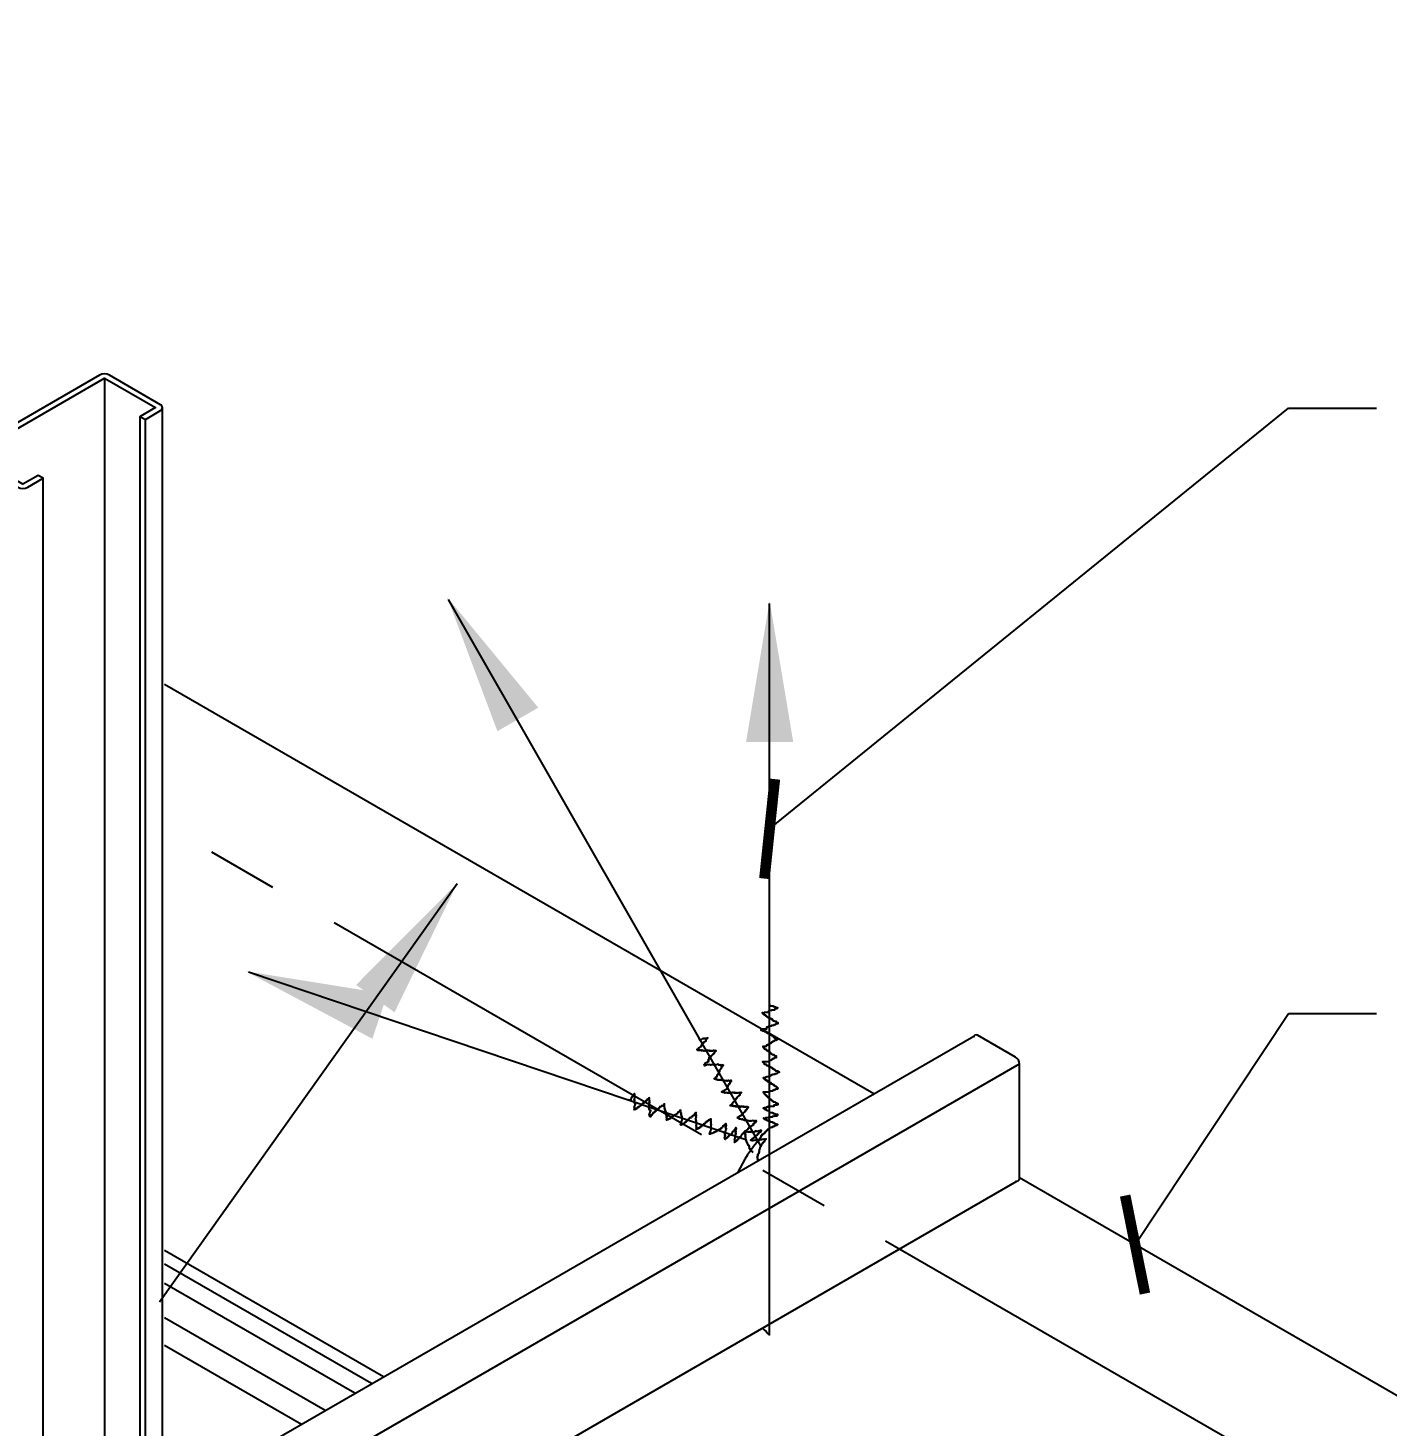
# Model space of a CAD drawing. Header units: inches. Extents: x -16404 to 14624, y -1591 to 16152.
# Drawn here: x -15596.8 to -15539.1, y 2068.2 to 2127.6 of the extents above; entities that cross this region are included whole.
import ezdxf
from ezdxf import colors
from ezdxf.entities.mleader import LeaderData, LeaderLine
from ezdxf.math import Vec2, Vec3

# ---------------------------------------------------------------- set-up
doc = ezdxf.new("R2010")
doc.units = ezdxf.units.IN
doc.header["$LTSCALE"] = 24
doc.header["$MEASUREMENT"] = 0
doc.linetypes.add('CENTER2', pattern=[1.125, 0.75, -0.125, 0.125, -0.125])
doc.layers.get('0').update_dxf_attribs({"linetype": 'CONTINUOUS'})
doc.layers.add('DESIGNER COMMENTS', color=221, linetype='CONTINUOUS', plot=False)
for name, color, linetype in [('S-ANNO-DIMS', 2, 'CONTINUOUS'), ('S-ANNO-NOTE', 4, 'CONTINUOUS'), ('S-ARCH', 1, 'CONTINUOUS'), ('S-GRID', 1, 'CENTER2')]:
    doc.layers.add(name, color=color, linetype=linetype)
doc.styles.add('Arial', font='arial.ttf', dxfattribs={"width": 0.85})
doc.styles.add('ROMANS', font='romans.shx', dxfattribs={"width": 0.85})
doc.dimstyles.new('DIM-24', dxfattribs={"dimscale": 24, "dimtxt": 0.09375, "dimasz": 0.109375, "dimexe": 0.0625, "dimexo": 0.0625, "dimgap": 0.0625, "dimtad": 1, "dimdec": 4, "dimzin": 11, "dimdsep": 46, "dimlunit": 4, "dimtxsty": 'Arial', "dimblk": 'ARCHTICK', "dimcen": 0.125, "dimclrd": 256, "dimclre": 256, "dimclrt": 4, "dimadec": 0, "dimazin": 0, "dimtfac": 0.75, "dimtdec": 4, "dimtofl": 0, "dimtmove": 0, "dimatfit": 3, "dimldrblk": 'ARCHTICK', "dimfxl": 1, "dimfrac": 1, "dimtolj": 1, "dimtzin": 11, "dimarcsym": 0})

# ---------------------------------------------------------------- blocks, each defined once
blk = doc.blocks.new('ST-ARROW')
blk.add_solid([(-1, -0.1667), (-1, 0.1667), (0, 0)])
blk = doc.blocks.new('_ARCHTICK')
at = {"color": 0, "linetype": 'ByBlock', "const_width": 0.15}
blk.add_lwpolyline([(-0.5, -0.5), (0.5, 0.5)], dxfattribs=at)
blk = doc.blocks.new('A$C37e3ed70')
at = {"layer": 'S-ANNO-NOTE'}
ml = blk.add_multileader_mtext('Standard', dxfattribs=at)
ml.set_content('\\A1;SHEATHING w/ E.N. PER PLAN', color=256, style='ROMANS')
ml.set_leader_properties(color=2)
ml.build(insert=Vec2(0, 0))
ml.multileader.update_dxf_attribs({"dogleg_length": 0.36, "arrow_head_size": 1.312, "scale": 12})
ctx = ml.context
ctx.base_point, ctx.scale, ctx.char_height, ctx.arrow_head_size, ctx.landing_gap_size, ctx.plane_origin = Vec3(-15401.851, 2126.788), 12, 1.125, 1.312, 0.75, Vec3(-15335.347, 2420.547)
ctx.text_align_type = 2
notes = []
notes.append((ctx, [(0, (1, 1, 0), (-15384.826, 2126.788), (-1, 0), 1.5, [(0, [(-15375.117, 2113.012)], 0, [])])]))
ctx.mtext.insert, ctx.mtext.width, ctx.mtext.alignment, ctx.mtext.flow_direction = Vec3(-15387.076, 2127.35), 15.83632, 3, 5
ml = blk.add_multileader_mtext('Standard', dxfattribs=at)
ml.set_content('\\A1;BEAM/JOIST PER PLAN', color=256, style='ROMANS')
ml.set_leader_properties(color=2)
ml.build(insert=Vec2(0, 0))
ml.multileader.update_dxf_attribs({"dogleg_length": 0.36, "arrow_head_size": 1.312, "scale": 12})
ctx = ml.context
ctx.base_point, ctx.scale, ctx.char_height, ctx.arrow_head_size, ctx.landing_gap_size, ctx.plane_origin = Vec3(-15399.711, 2119.734), 12, 1.125, 1.312, 0.75, Vec3(-15335.347, 2404.985)
ctx.text_align_type = 2
notes.append((ctx, [(0, (1, 1, 0), (-15384.826, 2119.734), (-1, 0), 1.5, [(0, [(-15378.617, 2112.387)], 0, [])])]))
ctx.mtext.insert, ctx.mtext.width, ctx.mtext.alignment, ctx.mtext.flow_direction = Vec3(-15387.076, 2120.296), 15.33958, 3, 5
ml = blk.add_multileader_mtext('Standard', dxfattribs=at)
ml.set_content('\\A1;{\\H0.7x;\\S1#4;\\H1.42857x;"%%C SCREW EYE w/ FULL THREAD EMBDDED (1\\H0.7x;\\S1#4;\\H1.42857x;" MIN.), INSTALL IN DIRECTION OF WIRE}', color=256, style='ROMANS')
ml.set_leader_properties(color=2)
ml.build(insert=Vec2(0, 0))
ml.multileader.update_dxf_attribs({"dogleg_length": 0.36, "arrow_head_size": 1.312, "scale": 12})
ctx = ml.context
ctx.base_point, ctx.scale, ctx.char_height, ctx.arrow_head_size, ctx.landing_gap_size, ctx.plane_origin = Vec3(-15402.852, 2099.016), 12, 1.125, 1.312, 0.75, Vec3(-15337.104, 2385.821)
ctx.text_align_type = 2
notes.append((ctx, [(0, (1, 1, 0), (-15382.912, 2099.016), (-1, 0), 1.5, [(0, [(-15377.347, 2109.112)], 0, [])])]))
ctx.mtext.insert, ctx.mtext.width, ctx.mtext.alignment, ctx.mtext.flow_direction = Vec3(-15385.162, 2099.579), 18.58769, 3, 5
ml = blk.add_multileader_mtext('Standard', dxfattribs=at)
ml.set_content('\\A1;BRACING WIRE', color=256, style='ROMANS')
ml.set_leader_properties(color=2)
ml.build(insert=Vec2(0, 0))
ml.multileader.update_dxf_attribs({"dogleg_length": 0.36, "arrow_head_size": 1.312, "scale": 12})
ctx = ml.context
ctx.base_point, ctx.scale, ctx.char_height, ctx.arrow_head_size, ctx.landing_gap_size, ctx.plane_origin = Vec3(-15395.885, 2087.346), 12, 1.125, 1.312, 0.75, Vec3(-15337.104, 2374.964)
ctx.text_align_type = 2
notes.append((ctx, [(0, (1, 1, 0), (-15382.912, 2087.346), (-1, 0), 1.5, [(0, [(-15371.966, 2103.85)], 0, [])])]))
ctx.mtext.insert, ctx.mtext.width, ctx.mtext.alignment, ctx.mtext.flow_direction = Vec3(-15385.162, 2087.909), 21.80706, 3, 5
ml = blk.add_multileader_mtext('Standard', dxfattribs=at)
ml.set_content('\\A1;{\\H0.7x;\\S1#4;\\H1.42857x;"%%C SCREW EYE w/ FULL THREAD EMBDDED (1\\H0.7x;\\S1#4;\\H1.42857x;" MIN.), INSTALL IN DIRECTION OF WIRE}', color=256, style='ROMANS')
ml.set_leader_properties(color=2)
ml.build(insert=Vec2(0, 0))
ml.multileader.update_dxf_attribs({"dogleg_length": 0.36, "arrow_head_size": 1.312, "scale": 12})
ctx = ml.context
ctx.base_point, ctx.scale, ctx.char_height, ctx.arrow_head_size, ctx.landing_gap_size, ctx.plane_origin = Vec3(-15357.095, 2097.728), 12, 1.125, 1.312, 0.75, Vec3(-15295.384, 2379.23)
ctx.text_align_type = 2
notes.append((ctx, [(0, (1, 1, 0), (-15337.156, 2097.728), (-1, 0), 1.5, [(0, [(-15331.603, 2104.224)], 0, [])])]))
ctx.mtext.insert, ctx.mtext.width, ctx.mtext.alignment, ctx.mtext.flow_direction = Vec3(-15339.406, 2098.29), 17.69108, 3, 5
ml = blk.add_multileader_mtext('Standard', dxfattribs=at)
ml.set_content('\\A1;HANGING WIRE', color=256, style='ROMANS')
ml.set_leader_properties(color=2)
ml.build(insert=Vec2(0, 0))
ml.multileader.update_dxf_attribs({"dogleg_length": 0.36, "arrow_head_size": 1.312, "scale": 12})
ctx = ml.context
ctx.base_point, ctx.scale, ctx.char_height, ctx.arrow_head_size, ctx.landing_gap_size, ctx.plane_origin = Vec3(-15350.219, 2088.588), 12, 1.125, 1.312, 0.75, Vec3(-15291.348, 2376.206)
ctx.text_align_type = 2
notes.append((ctx, [(0, (1, 1, 0), (-15337.156, 2088.588), (-1, 0), 1.5, [(0, [(-15331.258, 2097.481)], 0, [])])]))
ctx.mtext.insert, ctx.mtext.width, ctx.mtext.alignment, ctx.mtext.flow_direction = Vec3(-15339.406, 2089.15), 21.80706, 3, 5
for ctx, leaders in notes:
    for number, flags, end, landing, length, lines in leaders:
        leader = LeaderData()
        leader.index, (leader.has_last_leader_line, leader.has_dogleg_vector, leader.attachment_direction) = number, flags
        leader.last_leader_point, leader.dogleg_vector, leader.dogleg_length = Vec3(end), Vec3(landing), length
        for number, points, colour, breaks in lines:
            line = LeaderLine()
            line.index, line.vertices, line.color, line.breaks = number, Vec3.list(points), colors.encode_raw_color(colour), breaks
            leader.lines.append(line)
        ctx.leaders.append(leader)

msp = doc.modelspace()

# ---------------------------------------------------------------- linework, layer by layer
at = {"layer": 'S-ARCH'}
for p, q in [((-15593.53977, 2112.70273), (-15593.53977, 2056.16179)), ((-15592.02423, 2054.53679), (-15592.02423, 2111.07773)), ((-15591.80772, 2054.41179), (-15591.80772, 2110.95273)), ((-15591.08603, 2054.91179), (-15591.08603, 2111.45273)), ((-15596.13785, 2051.91179), (-15596.13785, 2108.45273)), ((-15560.90619, 2082.33403), (-15590.99077, 2099.70337)), ((-15591.08603, 2064.90968), (-15556.66022, 2084.78544)), ((-15554.88855, 2083.88756), (-15556.51235, 2084.82506)), ((-15591.08603, 2062.61393), (-15554.72617, 2083.60631)), ((-15554.72617, 2078.73131), (-15554.72617, 2083.60631)), ((-15591.08603, 2057.69318), (-15554.83442, 2078.62306)), ((-15519.00365, 2058.14159), (-15554.72617, 2078.76599)), ((-15581.71187, 2070.32186), (-15590.99077, 2075.67904)), ((-15582.21187, 2070.03319), (-15590.99077, 2075.10169)), ((-15582.91551, 2069.62694), (-15590.99077, 2074.28919)), ((-15584.18494, 2068.89403), (-15590.99077, 2072.82338)), ((-15590.99077, 2071.66868), (-15585.18494, 2068.31668))]:
    msp.add_line(p, q, dxfattribs=at)
at = {"layer": 'S-ARCH', "color": 2}
for p, q in [((-15565.69204, 2080.11946), (-15578.94822, 2103.3157)), ((-15565.32482, 2072.09475), (-15565.32482, 2103.14645)), ((-15591.2012, 2073.5066), (-15578.57582, 2091.26438)), ((-15566.32788, 2080.3852), (-15587.43523, 2087.4967))]:
    msp.add_line(p, q, dxfattribs=at)
at = {"layer": 'S-ARCH'}
msp.add_lwpolyline([(-15599.38544, 2109.57773, 0.57735027), (-15599.38544, 2109.32773), (-15597.22038, 2108.07773, 0.26794919), (-15596.78737, 2108.07773), (-15596.13785, 2108.45273), (-15596.35435, 2108.57773), (-15597.00387, 2108.20273), (-15599.16894, 2109.45273), (-15593.53977, 2112.70273), (-15591.37471, 2111.45273), (-15592.02423, 2111.07773), (-15591.80772, 2110.95273), (-15591.1582, 2111.32773, 0.57735027), (-15591.1582, 2111.57773), (-15593.32326, 2112.82773, 0.26794919), (-15593.75628, 2112.82773)], format="xyb", close=True, dxfattribs=at)
at = {"layer": 'S-ARCH', "color": 2}
for points in [[(-15565.74056, 2080.41834), (-15565.74056, 2080.44361), (-15565.71528, 2080.44361), (-15565.71528, 2080.49416), (-15565.69, 2080.49416), (-15565.69, 2080.56999), (-15565.63944, 2080.56999), (-15565.63944, 2080.62054), (-15565.58887, 2080.62054), (-15565.58887, 2080.64581), (-15565.53831, 2080.64581), (-15565.53831, 2080.67109), (-15565.51303, 2080.67109), (-15565.51303, 2080.72164), (-15565.48775, 2080.72164), (-15565.48775, 2080.74691), (-15565.46247, 2080.74691), (-15565.46247, 2080.77219), (-15565.43719, 2080.77219), (-15565.43719, 2080.79746), (-15565.41191, 2080.79746), (-15565.41191, 2080.82274), (-15565.38663, 2080.82274), (-15565.38663, 2080.84801), (-15565.33606, 2080.84801), (-15565.33606, 2080.87329), (-15565.31078, 2080.87329), (-15565.31078, 2080.89856), (-15565.26022, 2080.89856), (-15565.26022, 2080.92384), (-15565.20966, 2080.92384), (-15565.20966, 2080.94911), (-15565.13381, 2080.94911), (-15565.13381, 2080.97439), (-15565.08325, 2080.97439), (-15565.08325, 2080.99966), (-15565.00741, 2080.99966), (-15565.00741, 2081.02494), (-15564.98213, 2081.02494), (-15565.03269, 2081.02494), (-15565.03269, 2081.05021), (-15565.08325, 2081.05021), (-15565.08325, 2081.07549), (-15565.13381, 2081.07549), (-15565.13381, 2081.10076), (-15565.18438, 2081.10076), (-15565.18438, 2081.12604), (-15565.2855, 2081.12604), (-15565.2855, 2081.15132), (-15565.31078, 2081.15132), (-15565.31078, 2081.17659), (-15565.38663, 2081.17659), (-15565.38663, 2081.20187), (-15565.43719, 2081.20187), (-15565.43719, 2081.22714), (-15565.51303, 2081.22714), (-15565.51303, 2081.25242), (-15565.53831, 2081.25242), (-15565.53831, 2081.27769), (-15565.56359, 2081.27769), (-15565.56359, 2081.30297), (-15565.58887, 2081.30297), (-15565.48775, 2081.30297), (-15565.48775, 2081.32824), (-15565.36134, 2081.32824), (-15565.36134, 2081.35352), (-15565.20966, 2081.35352), (-15565.20966, 2081.37879), (-15565.13381, 2081.37879), (-15565.13381, 2081.40407), (-15565.00741, 2081.40407), (-15565.00741, 2081.42934), (-15564.98213, 2081.42934), (-15564.98213, 2081.45462), (-15565.08325, 2081.45462), (-15565.08325, 2081.47989), (-15565.1591, 2081.47989), (-15565.1591, 2081.50517), (-15565.18438, 2081.50517), (-15565.18438, 2081.53044), (-15565.33606, 2081.53044), (-15565.33606, 2081.60627), (-15565.41191, 2081.60627), (-15565.41191, 2081.63154), (-15565.46247, 2081.63154), (-15565.46247, 2081.65682), (-15565.51303, 2081.65682), (-15565.51303, 2081.68209), (-15565.53831, 2081.68209), (-15565.53831, 2081.70737), (-15565.58887, 2081.70737), (-15565.58887, 2081.73264), (-15565.53831, 2081.73264), (-15565.53831, 2081.75792), (-15565.43719, 2081.75792), (-15565.43719, 2081.78319), (-15565.38663, 2081.78319), (-15565.38663, 2081.80847), (-15565.13381, 2081.80847), (-15565.13381, 2081.85902), (-15565.00741, 2081.85902), (-15565.00741, 2081.88429), (-15564.95685, 2081.88429), (-15564.95685, 2081.90957), (-15565.00741, 2081.90957), (-15565.00741, 2081.93485), (-15565.05797, 2081.93485), (-15565.05797, 2081.96012), (-15565.08325, 2081.96012), (-15565.08325, 2081.9854), (-15565.1591, 2081.9854), (-15565.1591, 2082.01067), (-15565.18438, 2082.01067), (-15565.18438, 2082.03595), (-15565.23494, 2082.03595), (-15565.23494, 2082.06122), (-15565.26022, 2082.06122), (-15565.26022, 2082.0865), (-15565.2855, 2082.0865), (-15565.2855, 2082.11177), (-15565.33606, 2082.11177), (-15565.33606, 2082.16232), (-15565.38663, 2082.16232), (-15565.38663, 2082.1876), (-15565.41191, 2082.1876), (-15565.41191, 2082.21287), (-15565.43719, 2082.21287), (-15565.43719, 2082.26342), (-15565.48775, 2082.26342), (-15565.48775, 2082.2887), (-15565.51303, 2082.2887), (-15565.51303, 2082.31397), (-15565.53831, 2082.31397), (-15565.53831, 2082.36452), (-15565.56359, 2082.36452), (-15565.56359, 2082.3898), (-15565.58887, 2082.3898), (-15565.58887, 2082.41507), (-15565.33606, 2082.41507), (-15565.33606, 2082.44035), (-15565.2855, 2082.44035), (-15565.2855, 2082.46562), (-15565.18438, 2082.46562), (-15565.18438, 2082.4909), (-15565.13381, 2082.4909), (-15565.13381, 2082.51617), (-15565.05797, 2082.51617), (-15565.05797, 2082.54145), (-15564.98213, 2082.54145), (-15564.98213, 2082.56672), (-15564.95685, 2082.56672), (-15564.98213, 2082.56672), (-15564.98213, 2082.592), (-15565.00741, 2082.592), (-15565.00741, 2082.61728), (-15565.03269, 2082.61728), (-15565.03269, 2082.64255), (-15565.08325, 2082.64255), (-15565.08325, 2082.66782), (-15565.13381, 2082.66782), (-15565.13381, 2082.71838), (-15565.18438, 2082.71838), (-15565.18438, 2082.74365), (-15565.26022, 2082.74365), (-15565.26022, 2082.7942), (-15565.33606, 2082.7942), (-15565.33606, 2082.81948), (-15565.36134, 2082.81948), (-15565.36134, 2082.84475), (-15565.41191, 2082.84475), (-15565.41191, 2082.8953), (-15565.48775, 2082.8953), (-15565.48775, 2082.94585), (-15565.53831, 2082.94585), (-15565.53831, 2082.9964), (-15565.58887, 2082.9964), (-15565.58887, 2083.02168), (-15565.48775, 2083.02168), (-15565.48775, 2083.04695), (-15565.43719, 2083.04695), (-15565.43719, 2083.07223), (-15565.33606, 2083.07223), (-15565.33606, 2083.0975), (-15565.2855, 2083.0975), (-15565.2855, 2083.12278), (-15565.23494, 2083.12278), (-15565.23494, 2083.14805), (-15565.18438, 2083.14805), (-15565.18438, 2083.17333), (-15565.08325, 2083.17333), (-15565.08325, 2083.1986), (-15565.00741, 2083.1986), (-15565.00741, 2083.22388), (-15564.98213, 2083.22388), (-15564.98213, 2083.24915), (-15564.90629, 2083.24915), (-15564.93157, 2083.24915), (-15564.93157, 2083.27443), (-15564.98213, 2083.27443), (-15564.98213, 2083.2997), (-15565.05797, 2083.2997), (-15565.05797, 2083.32498), (-15565.08325, 2083.32498), (-15565.08325, 2083.35025), (-15565.13381, 2083.35025), (-15565.13381, 2083.37553), (-15565.18438, 2083.37553), (-15565.18438, 2083.42608), (-15565.23494, 2083.42608), (-15565.23494, 2083.45135), (-15565.2855, 2083.45135), (-15565.2855, 2083.47663), (-15565.36134, 2083.47663), (-15565.36134, 2083.50191), (-15565.38663, 2083.50191), (-15565.38663, 2083.52718), (-15565.43719, 2083.52718), (-15565.43719, 2083.55245), (-15565.46247, 2083.55245), (-15565.46247, 2083.57773), (-15565.53831, 2083.57773), (-15565.53831, 2083.62828), (-15565.56359, 2083.62828), (-15565.56359, 2083.65356), (-15565.58887, 2083.65356), (-15565.58887, 2083.67883), (-15565.61416, 2083.67883), (-15565.61416, 2083.70411), (-15565.33606, 2083.70411), (-15565.33606, 2083.72938), (-15565.31078, 2083.72938), (-15565.31078, 2083.75466), (-15565.26022, 2083.75466), (-15565.26022, 2083.77993), (-15565.23494, 2083.77993), (-15565.23494, 2083.80521), (-15565.18438, 2083.80521), (-15565.18438, 2083.83048), (-15565.13381, 2083.83048), (-15565.13381, 2083.85576), (-15565.10853, 2083.85576), (-15565.10853, 2083.88103), (-15565.03269, 2083.88103), (-15565.03269, 2083.93158), (-15565.10853, 2083.93158), (-15565.10853, 2083.95686), (-15565.13381, 2083.95686), (-15565.13381, 2083.98213), (-15565.20966, 2083.98213), (-15565.20966, 2084.00741), (-15565.23494, 2084.00741), (-15565.23494, 2084.03268), (-15565.2855, 2084.03268), (-15565.2855, 2084.08323), (-15565.33606, 2084.08323), (-15565.33606, 2084.10851), (-15565.36134, 2084.10851), (-15565.36134, 2084.13378), (-15565.38663, 2084.13378), (-15565.38663, 2084.15906), (-15565.43719, 2084.15906), (-15565.43719, 2084.18433), (-15565.46247, 2084.18433), (-15565.46247, 2084.20961), (-15565.51303, 2084.20961), (-15565.51303, 2084.23488), (-15565.53831, 2084.23488), (-15565.53831, 2084.28544), (-15565.58887, 2084.28544), (-15565.58887, 2084.33598), (-15565.61416, 2084.33598), (-15565.53831, 2084.33598), (-15565.53831, 2084.36126), (-15565.46247, 2084.36126), (-15565.46247, 2084.38654), (-15565.43719, 2084.38654), (-15565.43719, 2084.41181), (-15565.38663, 2084.41181), (-15565.38663, 2084.43708), (-15565.33606, 2084.43708), (-15565.33606, 2084.46236), (-15565.2855, 2084.46236), (-15565.2855, 2084.48764), (-15565.26022, 2084.48764), (-15565.26022, 2084.51291), (-15565.23494, 2084.51291), (-15565.23494, 2084.53819), (-15565.18438, 2084.53819), (-15565.18438, 2084.56346), (-15565.13381, 2084.56346), (-15565.13381, 2084.58874), (-15565.10853, 2084.58874), (-15565.10853, 2084.61401), (-15565.03269, 2084.61401), (-15565.03269, 2084.63929), (-15564.98213, 2084.63929), (-15565.00741, 2084.63929), (-15565.00741, 2084.66456), (-15565.08325, 2084.66456), (-15565.08325, 2084.71511), (-15565.13381, 2084.71511), (-15565.13381, 2084.74039), (-15565.1591, 2084.74039), (-15565.1591, 2084.79094), (-15565.23494, 2084.79094), (-15565.23494, 2084.81621), (-15565.2855, 2084.81621), (-15565.2855, 2084.84149), (-15565.33606, 2084.84149), (-15565.33606, 2084.89204), (-15565.41191, 2084.89204), (-15565.41191, 2084.91731), (-15565.46247, 2084.91731), (-15565.46247, 2084.94259), (-15565.48775, 2084.94259), (-15565.48775, 2084.96786), (-15565.53831, 2084.96786), (-15565.53831, 2084.99314), (-15565.61416, 2084.99314), (-15565.61416, 2085.01841), (-15565.69, 2085.01841), (-15565.69, 2085.06896), (-15565.63944, 2085.06896), (-15565.63944, 2085.09424), (-15565.43719, 2085.09424), (-15565.43719, 2085.17007), (-15565.38663, 2085.17007), (-15565.38663, 2085.19534), (-15565.36134, 2085.19534), (-15565.36134, 2085.22061), (-15565.23494, 2085.22061), (-15565.23494, 2085.24589), (-15565.13381, 2085.24589), (-15565.13381, 2085.27117), (-15565.05797, 2085.27117), (-15565.05797, 2085.29644), (-15565.03269, 2085.29644), (-15565.03269, 2085.32172), (-15564.95685, 2085.32172), (-15564.95685, 2085.34699), (-15565.03269, 2085.34699), (-15565.03269, 2085.39754), (-15565.10853, 2085.39754), (-15565.10853, 2085.42282), (-15565.1591, 2085.42282), (-15565.1591, 2085.44809), (-15565.20966, 2085.44809), (-15565.20966, 2085.49864), (-15565.26022, 2085.49864), (-15565.26022, 2085.52392), (-15565.33606, 2085.52392), (-15565.33606, 2085.54919), (-15565.36134, 2085.54919), (-15565.36134, 2085.57447), (-15565.41191, 2085.57447), (-15565.41191, 2085.59974), (-15565.43719, 2085.59974), (-15565.43719, 2085.62502), (-15565.48775, 2085.62502), (-15565.48775, 2085.67557), (-15565.53831, 2085.67557), (-15565.53831, 2085.70084), (-15565.58887, 2085.70084), (-15565.58887, 2085.72612), (-15565.61416, 2085.72612), (-15565.61416, 2085.77667), (-15565.63944, 2085.77667), (-15565.53831, 2085.77667), (-15565.53831, 2085.80194), (-15565.38663, 2085.80194), (-15565.38663, 2085.82722), (-15565.36134, 2085.82722), (-15565.36134, 2085.85249), (-15565.31078, 2085.85249), (-15565.31078, 2085.87777), (-15565.23494, 2085.87777), (-15565.23494, 2085.90304), (-15565.10853, 2085.90304), (-15565.10853, 2085.92832), (-15565.08325, 2085.92832), (-15565.08325, 2085.9536), (-15565.00741, 2085.9536), (-15565.00741, 2085.97887), (-15564.98213, 2085.97887), (-15565.05797, 2085.97887), (-15565.05797, 2086.00414), (-15565.10853, 2086.00414), (-15565.10853, 2086.02942), (-15565.1591, 2086.02942), (-15565.1591, 2086.0547), (-15565.31078, 2086.0547), (-15565.31078, 2086.13052), (-15565.32482, 2086.13052)], [(-15565.8246, 2079.51759), (-15565.83724, 2079.53948), (-15565.81534, 2079.55212), (-15565.84062, 2079.5959), (-15565.81873, 2079.60854), (-15565.85664, 2079.67421), (-15565.81285, 2079.69949), (-15565.83813, 2079.74327), (-15565.79434, 2079.76855), (-15565.80698, 2079.79043), (-15565.76319, 2079.81572), (-15565.77582, 2079.83761), (-15565.75393, 2079.85025), (-15565.77921, 2079.89402), (-15565.75731, 2079.90666), (-15565.76995, 2079.92855), (-15565.74805, 2079.94119), (-15565.76069, 2079.96308), (-15565.7388, 2079.97572), (-15565.75144, 2079.99761), (-15565.72954, 2080.01025), (-15565.74218, 2080.03214), (-15565.72029, 2080.04478), (-15565.73292, 2080.06667), (-15565.68913, 2080.09195), (-15565.70177, 2080.11384), (-15565.67988, 2080.12648), (-15565.69252, 2080.14837), (-15565.64873, 2080.17365), (-15565.66137, 2080.19554), (-15565.61758, 2080.22082), (-15565.63022, 2080.24271), (-15565.56453, 2080.28063), (-15565.57717, 2080.30252), (-15565.53338, 2080.3278), (-15565.54602, 2080.34969), (-15565.48034, 2080.38761), (-15565.49298, 2080.4095), (-15565.47108, 2080.42214), (-15565.51487, 2080.39686), (-15565.52751, 2080.41875), (-15565.5713, 2080.39347), (-15565.58393, 2080.41536), (-15565.62772, 2080.39008), (-15565.64036, 2080.41197), (-15565.68415, 2080.38668), (-15565.69679, 2080.40857), (-15565.78436, 2080.35801), (-15565.797, 2080.3799), (-15565.81889, 2080.36726), (-15565.83153, 2080.38915), (-15565.89721, 2080.35123), (-15565.90985, 2080.37312), (-15565.95364, 2080.34783), (-15565.96627, 2080.36972), (-15566.03196, 2080.3318), (-15566.0446, 2080.35369), (-15566.06649, 2080.34105), (-15566.07913, 2080.36294), (-15566.10102, 2080.3503), (-15566.11366, 2080.37219), (-15566.13555, 2080.35955), (-15566.04798, 2080.41011), (-15566.06061, 2080.432), (-15565.95114, 2080.4952), (-15565.96378, 2080.51709), (-15565.83242, 2080.59293), (-15565.84505, 2080.61482), (-15565.77937, 2080.65274), (-15565.79201, 2080.67463), (-15565.68254, 2080.73783), (-15565.69518, 2080.75972), (-15565.67328, 2080.77236), (-15565.68592, 2080.79425), (-15565.7735, 2080.74369), (-15565.78614, 2080.76558), (-15565.85182, 2080.72766), (-15565.86445, 2080.74955), (-15565.88635, 2080.73691), (-15565.89899, 2080.75879), (-15566.03035, 2080.68295), (-15566.06826, 2080.74862), (-15566.13394, 2080.7107), (-15566.14658, 2080.73259), (-15566.19037, 2080.70731), (-15566.20301, 2080.7292), (-15566.2468, 2080.70391), (-15566.25943, 2080.7258), (-15566.28133, 2080.71316), (-15566.29396, 2080.73505), (-15566.33775, 2080.70977), (-15566.35039, 2080.73166), (-15566.3066, 2080.75694), (-15566.31924, 2080.77883), (-15566.23166, 2080.82939), (-15566.2443, 2080.85128), (-15566.20051, 2080.87656), (-15566.21315, 2080.89845), (-15565.99421, 2081.02485), (-15566.01949, 2081.06863), (-15565.91002, 2081.13184), (-15565.92265, 2081.15372), (-15565.87887, 2081.17901), (-15565.8915, 2081.20089), (-15565.93529, 2081.17561), (-15565.94793, 2081.1975), (-15565.99172, 2081.17222), (-15566.00435, 2081.19411), (-15566.02625, 2081.18147), (-15566.03889, 2081.20336), (-15566.10457, 2081.16544), (-15566.1172, 2081.18733), (-15566.1391, 2081.17468), (-15566.15174, 2081.19657), (-15566.19553, 2081.17129), (-15566.20816, 2081.19318), (-15566.23006, 2081.18054), (-15566.24269, 2081.20243), (-15566.26459, 2081.18979), (-15566.27723, 2081.21168), (-15566.32101, 2081.1864), (-15566.34629, 2081.23018), (-15566.39008, 2081.20489), (-15566.40272, 2081.22678), (-15566.42461, 2081.21414), (-15566.43725, 2081.23603), (-15566.45914, 2081.22339), (-15566.48442, 2081.26717), (-15566.5282, 2081.24189), (-15566.54084, 2081.26378), (-15566.56274, 2081.25114), (-15566.57537, 2081.27302), (-15566.59727, 2081.26038), (-15566.62254, 2081.30416), (-15566.64444, 2081.29152), (-15566.65707, 2081.31341), (-15566.67897, 2081.30077), (-15566.69161, 2081.32266), (-15566.47267, 2081.44907), (-15566.4853, 2081.47095), (-15566.44152, 2081.49624), (-15566.45415, 2081.51812), (-15566.36658, 2081.56869), (-15566.37921, 2081.59057), (-15566.33543, 2081.61586), (-15566.34806, 2081.63775), (-15566.28238, 2081.67567), (-15566.29502, 2081.69756), (-15566.22934, 2081.73548), (-15566.24197, 2081.75737), (-15566.22008, 2081.77001), (-15566.24197, 2081.75737), (-15566.25461, 2081.77925), (-15566.27651, 2081.76661), (-15566.28914, 2081.7885), (-15566.31104, 2081.77586), (-15566.32368, 2081.79775), (-15566.36746, 2081.77247), (-15566.3801, 2081.79436), (-15566.42389, 2081.76908), (-15566.44916, 2081.81286), (-15566.49295, 2081.78758), (-15566.50559, 2081.80946), (-15566.57127, 2081.77154), (-15566.59655, 2081.81532), (-15566.66223, 2081.7774), (-15566.67487, 2081.79929), (-15566.69676, 2081.78665), (-15566.7094, 2081.80854), (-15566.75319, 2081.78326), (-15566.77846, 2081.82703), (-15566.84414, 2081.78911), (-15566.86942, 2081.83289), (-15566.91321, 2081.80761), (-15566.93848, 2081.85139), (-15566.98227, 2081.82611), (-15566.99491, 2081.84799), (-15566.90733, 2081.89856), (-15566.91997, 2081.92044), (-15566.87618, 2081.94573), (-15566.88882, 2081.96761), (-15566.80124, 2082.01818), (-15566.81388, 2082.04007), (-15566.77009, 2082.06535), (-15566.78273, 2082.08724), (-15566.73894, 2082.11252), (-15566.75158, 2082.13441), (-15566.70779, 2082.15969), (-15566.72043, 2082.18158), (-15566.63285, 2082.23214), (-15566.64549, 2082.25403), (-15566.57981, 2082.29195), (-15566.59245, 2082.31384), (-15566.57055, 2082.32648), (-15566.58319, 2082.34837), (-15566.51751, 2082.38629), (-15566.5394, 2082.37365), (-15566.55204, 2082.39554), (-15566.59583, 2082.37026), (-15566.60846, 2082.39215), (-15566.67415, 2082.35422), (-15566.68678, 2082.37611), (-15566.70868, 2082.36347), (-15566.72132, 2082.38536), (-15566.7651, 2082.36008), (-15566.77774, 2082.38197), (-15566.82153, 2082.35669), (-15566.84681, 2082.40047), (-15566.89059, 2082.37518), (-15566.90323, 2082.39707), (-15566.94702, 2082.37179), (-15566.95966, 2082.39368), (-15567.02534, 2082.35576), (-15567.03797, 2082.37765), (-15567.05987, 2082.36501), (-15567.07251, 2082.3869), (-15567.11629, 2082.36162), (-15567.12893, 2082.3835), (-15567.15083, 2082.37086), (-15567.16346, 2082.39275), (-15567.22915, 2082.35483), (-15567.25442, 2082.39861), (-15567.27631, 2082.38597), (-15567.28895, 2082.40786), (-15567.31085, 2082.39522), (-15567.32349, 2082.41711), (-15567.34538, 2082.40447), (-15567.35802, 2082.42636), (-15567.11718, 2082.5654), (-15567.12982, 2082.58729), (-15567.10793, 2082.59993), (-15567.12056, 2082.62182), (-15567.07677, 2082.6471), (-15567.08941, 2082.66899), (-15567.06752, 2082.68163), (-15567.08016, 2082.70352), (-15567.03637, 2082.7288), (-15567.04901, 2082.75069), (-15567.00522, 2082.77597), (-15567.01785, 2082.79786), (-15566.99596, 2082.8105), (-15567.0086, 2082.83239), (-15566.94292, 2082.87031), (-15566.96819, 2082.91409), (-15567.03387, 2082.87617), (-15567.04651, 2082.89805), (-15567.0684, 2082.88541), (-15567.08104, 2082.9073), (-15567.14673, 2082.86938), (-15567.15936, 2082.89127), (-15567.18126, 2082.87863), (-15567.19389, 2082.90052), (-15567.23768, 2082.87524), (-15567.26296, 2082.91902), (-15567.30675, 2082.89374), (-15567.31938, 2082.91562), (-15567.34128, 2082.90298), (-15567.35391, 2082.92487), (-15567.37581, 2082.91223), (-15567.38845, 2082.93412), (-15567.43223, 2082.90884), (-15567.44487, 2082.93073), (-15567.46677, 2082.91809), (-15567.4794, 2082.93998), (-15567.52319, 2082.9147), (-15567.53583, 2082.93658), (-15567.55772, 2082.92394), (-15567.583, 2082.96772), (-15567.62679, 2082.94244), (-15567.65206, 2082.98622), (-15567.67396, 2082.97358), (-15567.60827, 2083.0115), (-15567.62091, 2083.03339), (-15567.55523, 2083.07131), (-15567.56787, 2083.0932), (-15567.54597, 2083.10584), (-15567.55861, 2083.12773), (-15567.51482, 2083.15301), (-15567.52746, 2083.1749), (-15567.48367, 2083.20018), (-15567.49631, 2083.22207), (-15567.45252, 2083.24735), (-15567.46516, 2083.26924), (-15567.44326, 2083.28188), (-15567.4559, 2083.30377), (-15567.43401, 2083.31641), (-15567.44665, 2083.3383), (-15567.40286, 2083.36358), (-15567.4155, 2083.38547), (-15567.37171, 2083.41075), (-15567.38434, 2083.43264), (-15567.36245, 2083.44528), (-15567.37509, 2083.46717), (-15567.30941, 2083.50509), (-15567.32204, 2083.52698), (-15567.27825, 2083.55226), (-15567.30015, 2083.53962), (-15567.31279, 2083.56151), (-15567.37847, 2083.52359), (-15567.40375, 2083.56736), (-15567.44753, 2083.54208), (-15567.46017, 2083.56397), (-15567.48206, 2083.55133), (-15567.50734, 2083.59511), (-15567.57302, 2083.55719), (-15567.58566, 2083.57908), (-15567.62945, 2083.55379), (-15567.64209, 2083.57568), (-15567.68587, 2083.5504), (-15567.71115, 2083.59418), (-15567.77683, 2083.55626), (-15567.78947, 2083.57815), (-15567.83325, 2083.55287), (-15567.84589, 2083.57476), (-15567.86779, 2083.56212), (-15567.88043, 2083.584), (-15567.92421, 2083.55872), (-15567.93685, 2083.58061), (-15568.00253, 2083.54269), (-15568.01517, 2083.56458), (-15568.08085, 2083.52666), (-15568.10613, 2083.57044), (-15568.06234, 2083.59572), (-15568.07498, 2083.61761), (-15567.89982, 2083.71873), (-15567.93774, 2083.7844), (-15567.89395, 2083.80968), (-15567.90659, 2083.83157), (-15567.88469, 2083.84421), (-15567.89733, 2083.8661), (-15567.78786, 2083.9293), (-15567.8005, 2083.95119), (-15567.71292, 2084.00175), (-15567.72556, 2084.02364), (-15567.65988, 2084.06156), (-15567.67251, 2084.08345), (-15567.65062, 2084.09609), (-15567.66326, 2084.11798), (-15567.59758, 2084.1559), (-15567.61021, 2084.17779), (-15567.6759, 2084.13987), (-15567.70117, 2084.18364), (-15567.76685, 2084.14572), (-15567.77949, 2084.16761), (-15567.82328, 2084.14233), (-15567.83592, 2084.16422), (-15567.87971, 2084.13894), (-15567.90498, 2084.18272), (-15567.94877, 2084.15744), (-15567.96141, 2084.17933), (-15568.02709, 2084.1414), (-15568.03973, 2084.16329), (-15568.06162, 2084.15065), (-15568.07426, 2084.17254), (-15568.11804, 2084.14726), (-15568.13068, 2084.16915), (-15568.15258, 2084.15651), (-15568.16521, 2084.1784), (-15568.209, 2084.15312), (-15568.23428, 2084.19689), (-15568.27806, 2084.17161), (-15568.2907, 2084.1935), (-15568.33449, 2084.16822), (-15568.34713, 2084.19011), (-15568.36902, 2084.17747), (-15568.3943, 2084.22125), (-15568.41619, 2084.20861), (-15568.32862, 2084.25917), (-15568.34125, 2084.28106), (-15568.20989, 2084.3569), (-15568.22253, 2084.37879), (-15568.20063, 2084.39143), (-15568.21327, 2084.41332), (-15568.16948, 2084.4386), (-15568.18212, 2084.46049), (-15568.11644, 2084.49841), (-15568.12907, 2084.5203), (-15568.0196, 2084.5835), (-15568.03224, 2084.60539), (-15568.01035, 2084.61803), (-15568.02299, 2084.63992), (-15567.9573, 2084.67784), (-15567.96994, 2084.69973), (-15567.94805, 2084.71237), (-15568.01373, 2084.67445), (-15568.02637, 2084.69634), (-15568.07016, 2084.67106), (-15568.08279, 2084.69295), (-15568.12658, 2084.66767), (-15568.13922, 2084.68955), (-15568.27058, 2084.61371), (-15568.3085, 2084.67938), (-15568.32066, 2084.67236)], [(-15566.02948, 2079.84596), (-15566.05343, 2079.85403), (-15566.04536, 2079.87799), (-15566.09327, 2079.89413), (-15566.08519, 2079.91809), (-15566.15705, 2079.9423), (-15566.14091, 2079.99022), (-15566.18881, 2080.00635), (-15566.17267, 2080.05427), (-15566.19662, 2080.06234), (-15566.18048, 2080.11026), (-15566.20443, 2080.11833), (-15566.19636, 2080.14228), (-15566.24426, 2080.15842), (-15566.23619, 2080.18238), (-15566.26014, 2080.19045), (-15566.25207, 2080.21441), (-15566.27602, 2080.22248), (-15566.26795, 2080.24644), (-15566.2919, 2080.25451), (-15566.28383, 2080.27846), (-15566.30778, 2080.28653), (-15566.29971, 2080.31049), (-15566.32366, 2080.31856), (-15566.30752, 2080.36648), (-15566.33147, 2080.37455), (-15566.3234, 2080.39851), (-15566.34735, 2080.40658), (-15566.33121, 2080.45449), (-15566.35516, 2080.46256), (-15566.33902, 2080.51048), (-15566.36297, 2080.51855), (-15566.33875, 2080.59042), (-15566.36271, 2080.59849), (-15566.34656, 2080.64641), (-15566.37051, 2080.65448), (-15566.3463, 2080.72635), (-15566.37025, 2080.73442), (-15566.36218, 2080.75838), (-15566.37832, 2080.71046), (-15566.40227, 2080.71853), (-15566.41842, 2080.67061), (-15566.44237, 2080.67869), (-15566.45851, 2080.63077), (-15566.48247, 2080.63884), (-15566.49861, 2080.59092), (-15566.52256, 2080.59899), (-15566.55485, 2080.50316), (-15566.5788, 2080.51123), (-15566.58687, 2080.48728), (-15566.61083, 2080.49535), (-15566.63504, 2080.42347), (-15566.65899, 2080.43154), (-15566.67514, 2080.38363), (-15566.69909, 2080.3917), (-15566.7233, 2080.31982), (-15566.74726, 2080.32789), (-15566.75533, 2080.30394), (-15566.77928, 2080.31201), (-15566.78735, 2080.28805), (-15566.8113, 2080.29612), (-15566.81938, 2080.27216), (-15566.78709, 2080.36799), (-15566.81104, 2080.37606), (-15566.77068, 2080.49585), (-15566.79464, 2080.50392), (-15566.7462, 2080.64767), (-15566.77016, 2080.65574), (-15566.74594, 2080.72761), (-15566.76989, 2080.73568), (-15566.72953, 2080.85547), (-15566.75348, 2080.86354), (-15566.74541, 2080.8875), (-15566.76937, 2080.89557), (-15566.80165, 2080.79974), (-15566.82561, 2080.80781), (-15566.84982, 2080.73593), (-15566.87377, 2080.744), (-15566.88184, 2080.72004), (-15566.9058, 2080.72811), (-15566.95423, 2080.58437), (-15567.02608, 2080.60858), (-15567.0503, 2080.5367), (-15567.07425, 2080.54477), (-15567.0904, 2080.49686), (-15567.11435, 2080.50493), (-15567.13049, 2080.45701), (-15567.15444, 2080.46508), (-15567.16252, 2080.44113), (-15567.18647, 2080.4492), (-15567.20261, 2080.40128), (-15567.22656, 2080.40935), (-15567.21042, 2080.45727), (-15567.23437, 2080.46534), (-15567.20209, 2080.56117), (-15567.22604, 2080.56924), (-15567.20989, 2080.61715), (-15567.23385, 2080.62522), (-15567.15313, 2080.8648), (-15567.20103, 2080.88094), (-15567.16067, 2081.00073), (-15567.18463, 2081.0088), (-15567.16848, 2081.05672), (-15567.19243, 2081.06479), (-15567.20858, 2081.01687), (-15567.23253, 2081.02494), (-15567.24867, 2080.97702), (-15567.27263, 2080.98509), (-15567.2807, 2080.96114), (-15567.30465, 2080.9692), (-15567.32886, 2080.89733), (-15567.35282, 2080.9054), (-15567.36089, 2080.88144), (-15567.38484, 2080.88951), (-15567.40099, 2080.8416), (-15567.42494, 2080.84967), (-15567.43301, 2080.82571), (-15567.45696, 2080.83378), (-15567.46503, 2080.80982), (-15567.48899, 2080.81789), (-15567.50513, 2080.76998), (-15567.55303, 2080.78612), (-15567.56918, 2080.7382), (-15567.59313, 2080.74627), (-15567.6012, 2080.72231), (-15567.62515, 2080.73038), (-15567.63322, 2080.70643), (-15567.68113, 2080.72257), (-15567.69727, 2080.67465), (-15567.72123, 2080.68272), (-15567.7293, 2080.65876), (-15567.75325, 2080.66683), (-15567.76132, 2080.64288), (-15567.80923, 2080.65902), (-15567.8173, 2080.63506), (-15567.84125, 2080.64313), (-15567.84932, 2080.61917), (-15567.87328, 2080.62724), (-15567.79256, 2080.86682), (-15567.81651, 2080.87489), (-15567.80037, 2080.9228), (-15567.82432, 2080.93087), (-15567.79203, 2081.0267), (-15567.81598, 2081.03477), (-15567.79984, 2081.08269), (-15567.82379, 2081.09076), (-15567.79957, 2081.16263), (-15567.82353, 2081.1707), (-15567.79931, 2081.24258), (-15567.82326, 2081.25065), (-15567.81519, 2081.27461), (-15567.82326, 2081.25065), (-15567.84721, 2081.25872), (-15567.85529, 2081.23476), (-15567.87924, 2081.24283), (-15567.88731, 2081.21887), (-15567.91126, 2081.22694), (-15567.92741, 2081.17903), (-15567.95136, 2081.18709), (-15567.9675, 2081.13918), (-15568.01541, 2081.15532), (-15568.03155, 2081.1074), (-15568.0555, 2081.11547), (-15568.07972, 2081.0436), (-15568.12762, 2081.05974), (-15568.15184, 2080.98787), (-15568.17579, 2080.99594), (-15568.18386, 2080.97198), (-15568.20782, 2080.98005), (-15568.22396, 2080.93213), (-15568.27186, 2080.94827), (-15568.29608, 2080.8764), (-15568.34398, 2080.89254), (-15568.36013, 2080.84463), (-15568.40803, 2080.86077), (-15568.42418, 2080.81285), (-15568.44813, 2080.82092), (-15568.41584, 2080.91675), (-15568.43979, 2080.92482), (-15568.42365, 2080.97274), (-15568.4476, 2080.98081), (-15568.41531, 2081.07664), (-15568.43927, 2081.08471), (-15568.42312, 2081.13262), (-15568.44708, 2081.14069), (-15568.43093, 2081.18861), (-15568.45488, 2081.19668), (-15568.43874, 2081.24459), (-15568.46269, 2081.25266), (-15568.4304, 2081.34849), (-15568.45436, 2081.35657), (-15568.43014, 2081.42844), (-15568.45409, 2081.43651), (-15568.44602, 2081.46047), (-15568.46997, 2081.46854), (-15568.44576, 2081.54041), (-15568.45383, 2081.51645), (-15568.47778, 2081.52452), (-15568.49392, 2081.47661), (-15568.51788, 2081.48468), (-15568.54209, 2081.4128), (-15568.56605, 2081.42087), (-15568.57412, 2081.39692), (-15568.59807, 2081.40498), (-15568.61421, 2081.35707), (-15568.63816, 2081.36514), (-15568.65431, 2081.31722), (-15568.70221, 2081.33336), (-15568.71836, 2081.28545), (-15568.74231, 2081.29352), (-15568.75845, 2081.2456), (-15568.7824, 2081.25367), (-15568.80662, 2081.1818), (-15568.83057, 2081.18987), (-15568.83865, 2081.16591), (-15568.8626, 2081.17398), (-15568.87874, 2081.12607), (-15568.90269, 2081.13414), (-15568.91076, 2081.11018), (-15568.93472, 2081.11825), (-15568.95893, 2081.04638), (-15569.00684, 2081.06252), (-15569.01491, 2081.03856), (-15569.03886, 2081.04663), (-15569.04693, 2081.02267), (-15569.07089, 2081.03074), (-15569.07896, 2081.00678), (-15569.10291, 2081.01485), (-15569.01412, 2081.27839), (-15569.03807, 2081.28646), (-15569.03, 2081.31042), (-15569.05395, 2081.31849), (-15569.03781, 2081.3664), (-15569.06176, 2081.37447), (-15569.05369, 2081.39843), (-15569.07764, 2081.4065), (-15569.0615, 2081.45441), (-15569.08545, 2081.46248), (-15569.0693, 2081.5104), (-15569.09326, 2081.51847), (-15569.08518, 2081.54243), (-15569.10914, 2081.5505), (-15569.08492, 2081.62237), (-15569.13283, 2081.63851), (-15569.15704, 2081.56664), (-15569.18099, 2081.57471), (-15569.18907, 2081.55075), (-15569.21302, 2081.55882), (-15569.23723, 2081.48695), (-15569.26119, 2081.49502), (-15569.26926, 2081.47106), (-15569.29321, 2081.47913), (-15569.30935, 2081.43121), (-15569.35726, 2081.44735), (-15569.3734, 2081.39944), (-15569.39735, 2081.40751), (-15569.40543, 2081.38355), (-15569.42938, 2081.39162), (-15569.43745, 2081.36766), (-15569.4614, 2081.37573), (-15569.47755, 2081.32782), (-15569.5015, 2081.33589), (-15569.50957, 2081.31193), (-15569.53352, 2081.32), (-15569.54967, 2081.27208), (-15569.57362, 2081.28015), (-15569.58169, 2081.2562), (-15569.6296, 2081.27234), (-15569.64574, 2081.22442), (-15569.69364, 2081.24056), (-15569.70171, 2081.2166), (-15569.6775, 2081.28848), (-15569.70145, 2081.29655), (-15569.67724, 2081.36842), (-15569.70119, 2081.37649), (-15569.69312, 2081.40045), (-15569.71707, 2081.40852), (-15569.70093, 2081.45643), (-15569.72488, 2081.4645), (-15569.70873, 2081.51242), (-15569.73269, 2081.52049), (-15569.71654, 2081.5684), (-15569.74049, 2081.57647), (-15569.73242, 2081.60043), (-15569.75637, 2081.6085), (-15569.7483, 2081.63246), (-15569.77225, 2081.64053), (-15569.75611, 2081.68844), (-15569.78006, 2081.69651), (-15569.76392, 2081.74443), (-15569.78787, 2081.7525), (-15569.7798, 2081.77646), (-15569.80375, 2081.78453), (-15569.77954, 2081.8564), (-15569.80349, 2081.86447), (-15569.78734, 2081.91239), (-15569.79542, 2081.88843), (-15569.81937, 2081.8965), (-15569.84359, 2081.82463), (-15569.89149, 2081.84076), (-15569.90763, 2081.79285), (-15569.93158, 2081.80092), (-15569.93966, 2081.77696), (-15569.98756, 2081.7931), (-15570.01178, 2081.72123), (-15570.03573, 2081.7293), (-15570.05187, 2081.68138), (-15570.07583, 2081.68945), (-15570.09197, 2081.64154), (-15570.13987, 2081.65768), (-15570.16409, 2081.5858), (-15570.18804, 2081.59387), (-15570.20418, 2081.54596), (-15570.22814, 2081.55403), (-15570.23621, 2081.53007), (-15570.26016, 2081.53814), (-15570.27631, 2081.49023), (-15570.30026, 2081.4983), (-15570.32447, 2081.42642), (-15570.34842, 2081.43449), (-15570.37264, 2081.36262), (-15570.42055, 2081.37876), (-15570.4044, 2081.42667), (-15570.42835, 2081.43474), (-15570.36378, 2081.62641), (-15570.43564, 2081.65062), (-15570.41949, 2081.69853), (-15570.44344, 2081.7066), (-15570.43537, 2081.73056), (-15570.45932, 2081.73863), (-15570.41896, 2081.85842), (-15570.44292, 2081.86649), (-15570.41063, 2081.96232), (-15570.43458, 2081.97039), (-15570.41037, 2082.04226), (-15570.43432, 2082.05033), (-15570.42625, 2082.07429), (-15570.4502, 2082.08236), (-15570.42598, 2082.15423), (-15570.44994, 2082.16231), (-15570.47415, 2082.09043), (-15570.52205, 2082.10657), (-15570.54627, 2082.0347), (-15570.57022, 2082.04277), (-15570.58637, 2081.99485), (-15570.61032, 2082.00292), (-15570.62646, 2081.95501), (-15570.67437, 2081.97115), (-15570.69051, 2081.92323), (-15570.71446, 2081.9313), (-15570.73868, 2081.85943), (-15570.76263, 2081.8675), (-15570.7707, 2081.84354), (-15570.79465, 2081.85161), (-15570.8108, 2081.80369), (-15570.83475, 2081.81176), (-15570.84282, 2081.78781), (-15570.86678, 2081.79588), (-15570.88292, 2081.74796), (-15570.93082, 2081.7641), (-15570.94697, 2081.71619), (-15570.97092, 2081.72426), (-15570.98706, 2081.67634), (-15571.01102, 2081.68441), (-15571.01909, 2081.66045), (-15571.06699, 2081.67659), (-15571.07506, 2081.65263), (-15571.04278, 2081.74847), (-15571.06673, 2081.75654), (-15571.0183, 2081.90028), (-15571.04225, 2081.90835), (-15571.03418, 2081.93231), (-15571.05813, 2081.94038), (-15571.04199, 2081.9883), (-15571.06594, 2081.99637), (-15571.04172, 2082.06824), (-15571.06567, 2082.07631), (-15571.02531, 2082.1961), (-15571.04927, 2082.20417), (-15571.0412, 2082.22812), (-15571.06515, 2082.23619), (-15571.04093, 2082.30807), (-15571.06488, 2082.31614), (-15571.05681, 2082.3401), (-15571.08103, 2082.26822), (-15571.10498, 2082.27629), (-15571.12112, 2082.22838), (-15571.14508, 2082.23645), (-15571.16122, 2082.18853), (-15571.18517, 2082.1966), (-15571.2336, 2082.05286), (-15571.30546, 2082.07707), (-15571.30994, 2082.06376)]]:
    msp.add_lwpolyline(points, dxfattribs=at)
at = {"layer": 'S-ARCH'}
for centre, radius, start, end in [((-15556.56647, 2084.73131), 0.10825, 60, 180), ((-15555.05093, 2083.60631), 0.32476, 0, 60), ((-15554.83442, 2078.73131), 0.10825, 240, 0)]:
    msp.add_arc(centre, radius, start, end, dxfattribs=at)
at = {"layer": 'S-ARCH', "color": 2}
for start, end in [(138.3695675, 154.760563), (223.2674935, 227.3491561)]:
    msp.add_arc((-15561.29611, 2076.46814), 5.94619, start, end, dxfattribs=at)
at = {"layer": 'S-GRID', "color": 1}
msp.add_line((-15474.67921, 2026.58557), (-15590.99077, 2093.73808), dxfattribs=at)

# ---------------------------------------------------------------- block references
at = {"layer": 'DESIGNER COMMENTS'}
msp.add_blockref('A$C37e3ed70', (0, 0), dxfattribs=at)
at = {"layer": 'S-ARCH', "color": 2}
for p, xscale, yscale, zscale, rotation in [((-15579.00646, 2103.41656), 6.000000000000049, 6.000000000000049, 6.000000000000049, 119.9999999999997), ((-15565.32482, 2103.26291), 6, 6, 6, 90), ((-15578.57582, 2091.26438), 5.999999999999939, 5.999999999999939, 5.999999999999939, 54.58805902303717), ((-15587.5456, 2087.53389), 6.00000000000002, 6.00000000000002, 6.00000000000002, 161.3802642537385)]:
    msp.add_blockref('ST-ARROW', p, dxfattribs=dict(at, xscale=xscale, yscale=yscale, zscale=zscale, rotation=rotation))

# ---------------------------------------------------------------- leaders
at = {"layer": 'S-ANNO-DIMS'}
for points in [[(-15565.32482, 2093.57725), (-15543.30971, 2111.42825), (-15539.58052, 2111.42825)], [(-15549.82218, 2075.93467), (-15543.30971, 2085.73872), (-15539.58052, 2085.73872)]]:
    msp.add_leader(points, dimstyle='DIM-24', override={"dimasz": 0.125}, dxfattribs=at)

doc.saveas('drawing.dxf')
